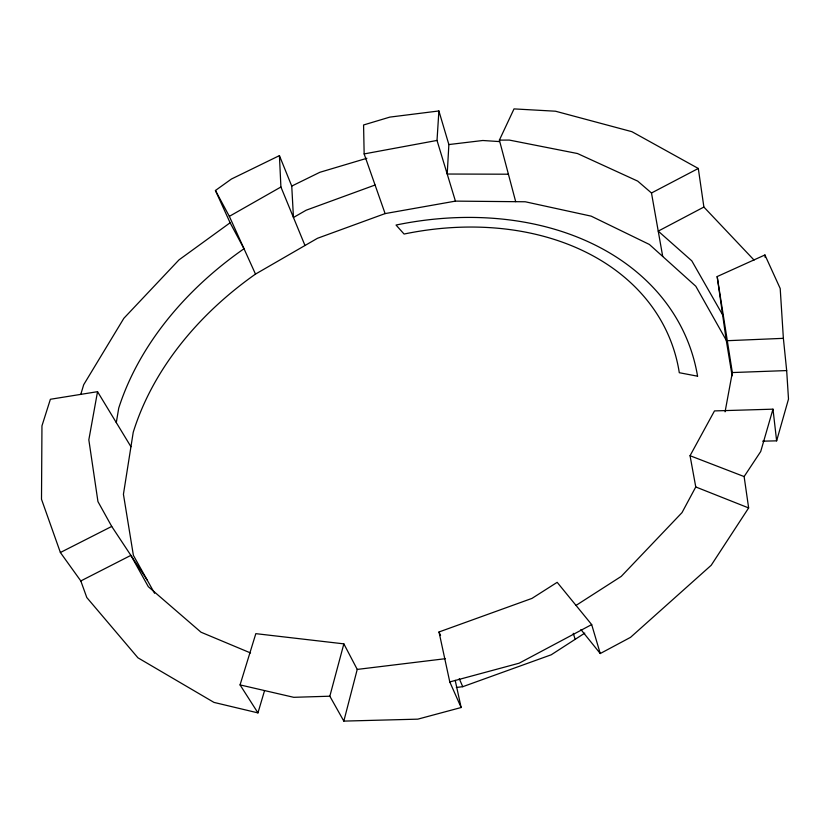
<?xml version="1.0" encoding="UTF-8"?>
<svg xmlns="http://www.w3.org/2000/svg" width="830" height="830" viewBox="0 0 830 830"><rect width="100%" height="100%" fill="white"/><g stroke="black" fill="none" stroke-linecap="round" stroke-linejoin="round"><path stroke-width="1.25" d="M732.133 375.834L726.25 340.248L695.82 286.267L649.382 244.456L591.168 216.142L525.265 201.773L455.431 201.119L385.11 213.59L364.152 153.924L363.571 124.977L389.851 117.103L438.894 110.961L448.864 144.555L447.214 174.03L508.417 174.207M455.431 201.119L437.016 140.436L438.894 110.961M116.293 422.595L118.732 408.09A321.542 238.604 -20.8 0 1 244.01 248.73L230.107 222.772L215.437 190.485L231.425 179.031L279.42 155.615L291.745 186.086L293.457 217.491L306.187 210.198L375.077 185.017M264.531 690.695L257.954 712.887L213.984 702.408L137.936 657.806L86.797 597.538L80.811 580.948L60.383 552.51L41.5 499.255L41.956 425.852L50.381 399.272L97.535 391.677L88.831 439.827L97.95 501.6L111.728 526.428L147.138 579.963M725.078 411.825L732.33 372.556L717.172 276.556L764.918 254.976L780.2 288.498L783.375 338.339L786.674 370.574L788.5 399.074L776.631 440.844L762.656 441.176M455.193 680.33L461.138 707.523L417.812 719.154L343.827 721.104L357.232 669.416L343.859 643.862L255.827 633.653L240.057 684.906L257.954 712.887M343.827 721.104L329.832 696.204L343.859 643.862M576.093 605.371L621.255 576.383L682.001 512.629L695.768 486.961L690.052 455.712L714.485 410.912L772.979 409.169L760.716 451.51L744.126 476.565L748.639 507.939L711.206 565.272L630.53 637.347L600.256 653.532L580.917 629.565M80.759 394.458L83.706 384.695L123.846 318.315L179 259.873L230.107 222.772M515.689 201.68L499.38 140.125L514.019 108.896L555.478 111.21L631.921 131.69L698.3 168.469L703.892 207.054L754.055 260.081M584.777 633.124L551.234 654.787L462.746 686.701L456.344 687.458M154.588 593.294L133.391 555.363L123.431 494.286L133.225 432.306A315.369 237.702 -20.8 0 1 255.495 274.097L317.465 238.293L385.11 213.59M255.495 274.097L229.35 216.35L280.913 187.009L279.42 155.615M591.676 624.585L519.134 663.201L449.777 681.928L439.008 631.972L531.989 598.389L557.179 582.328L591.676 624.585L600.256 653.532M703.892 207.054L658.232 231.124L691.805 260.848L722.629 314.871M499.38 140.125L509.298 140.073L577.483 153.529L637.71 181.116L651.488 192.996L698.3 168.469M80.811 580.948L130.87 555.374L148.3 586.665L201.026 632.221L250.546 652.951M60.383 552.51L111.728 526.428M291.745 186.086L319.841 172.298L366.881 158.281M364.152 153.924L437.016 140.436M357.232 669.416L445.233 658.709M448.864 144.555L482.801 140.498L499.494 141.588M727.817 340.684L783.375 338.339M732.33 372.556L786.674 370.574M329.832 696.204L293.737 697.314L240.057 684.906M690.052 455.712L744.126 476.565M695.768 486.961L748.639 507.939M97.535 391.677L130.953 446.737M215.437 190.485L229.35 216.35M449.777 681.928L461.138 707.523M439.008 631.972L440.554 635.531M459.27 678.691L462.746 686.701M280.913 187.009L304.983 245.504M573.25 633.3L575.159 639.339M651.488 192.996L662.714 256.449M717.172 276.556L726.25 340.248M772.979 409.169L776.631 440.844M764.918 254.976L765.187 257.476M697.574 376.198L679.293 372.712A267.675 200.725 -21 0 0 404.075 234.039L396.035 225.044A294.38 221.589 -21.4 0 1 697.574 376.198"/></g></svg>
